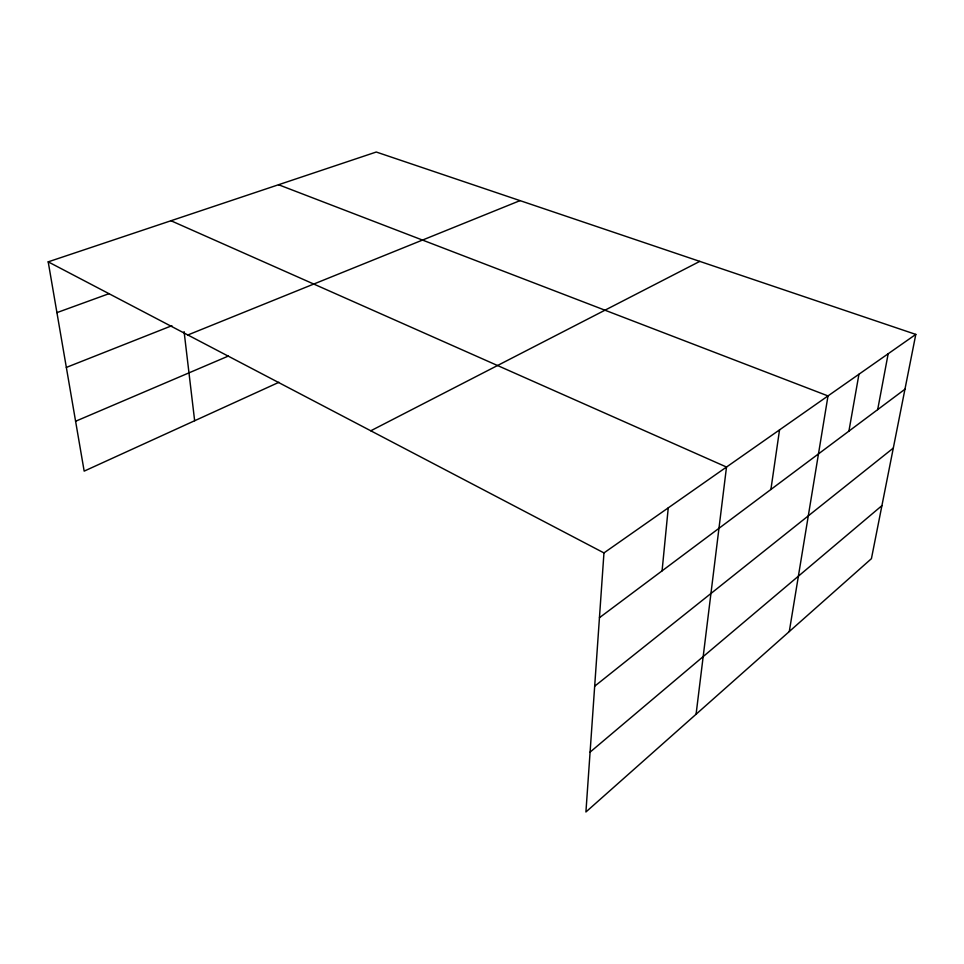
<?xml version="1.0" encoding="UTF-8"?>
<svg xmlns="http://www.w3.org/2000/svg" width="964" height="964" viewBox="0 0 964 964"><rect width="100%" height="100%" fill="white"/><g stroke="black" fill="none" stroke-linecap="round" stroke-linejoin="round"><path stroke-width="1.45" d="M915.8 334.4L603.958 552.914L585.919 811.977L871.42 558.674L915.8 334.4L376.261 152.023L48.2 261.847L84.169 471.131L278.933 382.298M662.075 570.869L668.257 507.859M696.08 714.24L726.507 467.034L170.977 220.744M770.899 489.483L779.539 429.884M789.287 631.541L828.004 395.927L278.548 184.739M848.91 431.137L858.948 374.237M877.686 409.616L888.169 353.764M590.089 752.113L881.915 505.642M594.68 686.199L893.291 448.103M599.451 617.695L904.943 389.227M370.779 430.788L699.768 261.377M75.59 421.256L228.348 356.065M187.847 334.978L520.042 200.62M66.347 367.417L171.881 325.699M56.924 312.625L108.968 293.695M48.2 261.847L603.958 552.914M184.1 331.652L194.644 420.738"/></g></svg>
